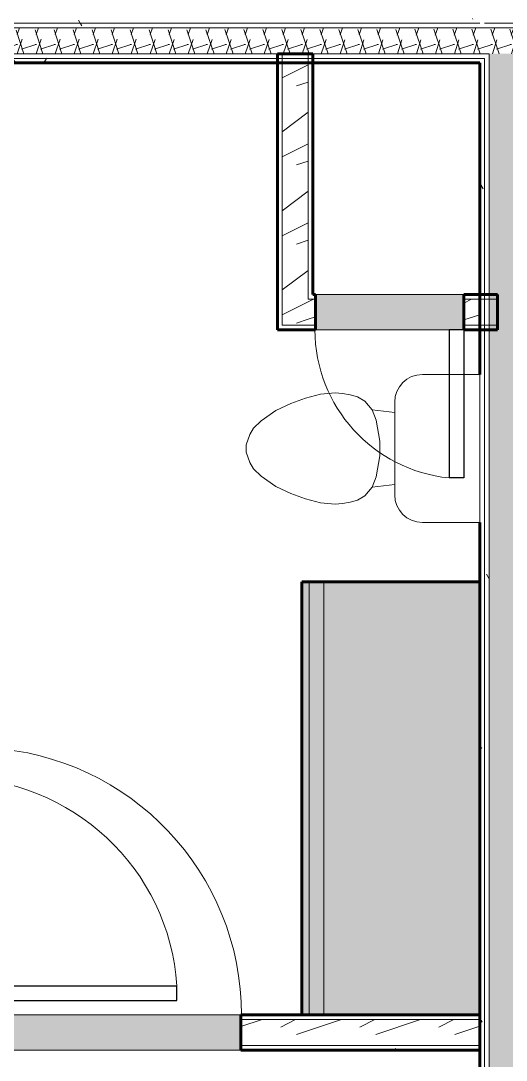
# Model space of a CAD drawing. Header units: inches. Extents: x -4061 to -1937, y 9836 to 11171.
# Drawn here: x -3403.6 to -3338.2, y 10241.6 to 10381.8 of the extents above; entities that cross this region are included whole.
import ezdxf

# ---------------------------------------------------------------- set-up
doc = ezdxf.new("R2010")
doc.units = ezdxf.units.IN
doc.header["$MEASUREMENT"] = 0
for name, color, linetype, lineweight in [('0-1', 7, 'Continuous', 5), ('0-2', 250, 'Continuous', 9), ('A-DOOR-1', 250, 'Continuous', 9), ('A-DOOR-2', 50, 'Continuous', 30), ('A-WALL', 113, 'Continuous', 18), ('A-WALL-1', 8, 'Continuous', 5), ('A-WALL-2', 10, 'Continuous', 60), ('A-WALL-3', 7, 'Continuous', 18), ('A-WALL-PATT-1', 250, 'Continuous', 9), ('A-WALL-PATT-2', 253, 'Continuous', 9), ('A-WALL-PATT-4', 111, 'Continuous', 9), ('I-WALL-2', 2, 'Continuous', 60), ('P-SANR-FIXT-2', 250, 'Continuous', 9), ('Q-CASE-1', 9, 'Continuous', 9), ('Q-CASE-2', 10, 'Continuous', 60), ('Q-CASE-3', 250, 'Continuous', 9)]:
    doc.layers.add(name, color=color, linetype=linetype, lineweight=lineweight)
pattern_1 = [(0, (-127.185, -364.175), (20.48, 5.12), [0.845, -14.515, 0.845, -14.515, -81.92]), (0, (-127.185, -364.175), (20.48, 5.12), [-30.72, 0.845, -29.875, 0.845, -14.515, -35.84]), (0, (-127.185, -364.175), (20.48, 5.12), [-76.8, 0.845, -9.395, 0.845, -24.755]), (120, (-119.505, -361.615), (-14.67405, 15.1762003), [0.845, -14.515, 0.845, -14.515, -81.92]), (120, (-119.505, -361.615), (-14.67405, 15.1762003), [-30.72, 0.845, -29.875, 0.845, -14.515, -35.84]), (120, (-119.505, -361.615), (-14.67405, 15.1762003), [-76.8, 0.845, -9.395, 0.845, -24.755]), (240, (-116.945, -351.375), (-5.80595, -20.2962003), [0.845, -14.515, 0.845, -14.515, -81.92]), (240, (-116.945, -351.375), (-5.80595, -20.2962003), [-30.72, 0.845, -29.875, 0.845, -14.515, -35.84]), (240, (-116.945, -351.375), (-5.80595, -20.2962003), [-76.8, 0.845, -9.395, 0.845, -24.755])]
pattern_2 = [(216.87, (-122.92, -353.513), (31.9871619, 21.32545714), [5.331, -47.981]), (206.565, (-116.522, -356.711), (-10.662476, -10.6620098), [11.921, -11.921]), (198.435, (-116.522, -362.043), (-21.3244936, -10.6625869), [6.744, -26.974])]
pattern_3 = [(161.57, (-126.865, -363.855), (-2.560496185, -0.000537386), [0, -18.214, 2.022, 0]), (18.43, (-127.505, -363.855), (-2.560496185, 0.000537386), [0, -18.214, 2.022, 0]), (108.43, (-126.865, -363.855), (1.27922091, -6.400876726), [6.07, -14.166]), (71.57, (-127.505, -363.855), (1.27922091, 6.400876726), [6.07, -14.166])]

# ---------------------------------------------------------------- blocks, each defined once
blk = doc.blocks.new('Single-Flush - 36_ x 84_-1372824-ENLARGED RCP - 3RD FLOOR PLAN - WEST')
at = {"layer": 'A-DOOR-1'}
blk.add_arc((18, -2.37), 36.07, 180, 266.8211, dxfattribs=at)
at = {"layer": 'A-DOOR-2'}
for p, q in [((16, -2.37), (16, -38.39)), ((18, -2.37), (16, -2.37)), ((18, -2.37), (18, -38.39)), ((18, -38.39), (16, -38.39))]:
    blk.add_line(p, q, dxfattribs=at)
blk = doc.blocks.new('Single-Flush - 30_ x 84_-1372884-ENLARGED RCP - 3RD FLOOR PLAN - WEST')
at = {"layer": 'A-DOOR-1'}
blk.add_arc((15, 2.375), 30.067, 93.81407, 180, dxfattribs=at)
at = {"layer": 'A-DOOR-2'}
for p, q in [((13, 2.375), (13, 32.375)), ((15, 32.375), (13, 32.375)), ((15, 2.375), (15, 32.375)), ((15, 2.375), (13, 2.375))]:
    blk.add_line(p, q, dxfattribs=at)
blk = doc.blocks.new('Toilet-Domestic-3D - Toilet-Domestic-3D-1372870-ENLARGED RCP - 3RD FLOOR PLAN - WEST')
at = {"layer": 'P-SANR-FIXT-2'}
for p, q in [((-2.74, 11), (-1.87, 11.5)), ((-1.87, 11.5), (-0.5, 12)), ((-0.5, 12), (0.5, 12)), ((0.5, 12), (1.87, 11.5)), ((1.87, 11.5), (2.74, 11)), ((-5.13, 8), (-3.74, 10)), ((-3.74, 10), (-2.74, 11)), ((2.74, 11), (3.74, 10)), ((3.74, 10), (5.13, 8)), ((-6.06, 6), (-5.13, 8)), ((5.13, 8), (6.06, 6)), ((-6.79, 4), (-6.06, 6)), ((6.06, 6), (6.79, 4)), ((-7.33, 1.99), (-6.79, 4)), ((6.79, 4), (7.33, 1.99)), ((-7.5, 0), (-7.33, 1.99)), ((7.33, 1.99), (7.5, 0)), ((-7.41, -1), (-7.5, 0)), ((-7.24, -2), (-7.41, -1)), ((7.41, -1), (7.24, -2)), ((7.5, 0), (7.41, -1)), ((-6.97, -3), (-7.24, -2)), ((7.24, -2), (6.97, -3)), ((-6.4, -4), (-6.97, -3)), ((-5.21, -5), (-6.4, -4)), ((6.4, -4), (5.21, -5)), ((6.97, -3), (6.4, -4)), ((-3.84, -5.5), (-5.21, -5)), ((-4.86, -8.02), (-5.21, -5)), ((-1, -6), (-3.84, -5.5)), ((3.84, -5.5), (1, -6)), ((5.21, -5), (3.84, -5.5)), ((4.86, -8.02), (5.21, -5)), ((1, -6), (-1, -6)), ((6.25, -8.02), (-6.25, -8.02)), ((-9.98, -11.75), (-9.98, -19.48)), ((9.98, -19.48), (9.98, -11.75)), ((-9.98, -19.48), (9.98, -19.48))]:
    blk.add_line(p, q, dxfattribs=at)
for centre, start, end in [((-6.25, -11.75), 90, 180), ((6.25, -11.75), 0, 90)]:
    blk.add_arc(centre, 3.73, start, end, dxfattribs=at)
blk = doc.blocks.new('OD_CW_Base Cabinet - OD_CW_Base Cabinet-1913600-ENLARGED RCP - 3RD FLOOR PLAN - WEST')
at = {"layer": 'Q-CASE-1'}
for points in [[(0.74, 0), (0.74, -1), (59.14, -1), (59.14, 0), (5.7, 0)], [(0.74, -1), (0.74, -3), (59.14, -3), (59.14, -1), (5.7, -1)], [(59.14, -3), (0.74, -3), (0.74, -24), (59.14, -24), (59.14, -4.85)]]:
    blk.add_hatch(color=256, dxfattribs=at).paths.add_polyline_path(points, flags=0)
at = {"layer": 'Q-CASE-2'}
for p, q in [((0.74, -24), (0.74, 0)), ((0.74, 0), (59.14, 0)), ((59.14, 0), (59.14, -24)), ((59.14, -24), (0.74, -24))]:
    blk.add_line(p, q, dxfattribs=at)
at = {"layer": 'Q-CASE-3'}
for p, q in [((0.74, 0), (0.74, -1)), ((59.14, 0), (0.74, 0)), ((59.14, -1), (0.74, -1)), ((0.74, -1), (0.74, -3)), ((59.14, -1), (0.74, -1)), ((59.14, -1), (59.14, 0)), ((59.14, -3), (59.14, -1)), ((0.74, -3), (0.74, -24)), ((59.14, -3), (0.74, -3)), ((59.14, -24), (59.14, -3)), ((59.14, -24), (0.74, -24))]:
    blk.add_line(p, q, dxfattribs=at)
blk = doc.blocks.new('Single-Flush - CLOSET-1720256-ENLARGED RCP - 3RD FLOOR PLAN - WEST')
at = {"layer": 'A-DOOR-1'}
blk.add_arc((10, -2.37), 20.07, 180, 264.2799, dxfattribs=at)
at = {"layer": 'A-DOOR-2'}
for p, q in [((8, -2.37), (8, -22.34)), ((10, -2.37), (8, -2.37)), ((10, -2.37), (10, -22.34)), ((10, -22.34), (8, -22.34))]:
    blk.add_line(p, q, dxfattribs=at)
blk = doc.blocks.new('CTR - 1st Phase - Unit Layouts_rvt-1-ENLARGED RCP - 3RD FLOOR PLAN - WEST')
at = {"layer": 'A-WALL-1'}
for points in [[(-3350.25, 10340.14), (-3343.86, 10340.14), (-3343.86, 10344.89), (-3363.86, 10344.89), (-3363.86, 10340.14), (-3353.18, 10340.14)], [(-3409.9, 10242.99), (-3373.9, 10242.99), (-3373.9, 10247.74), (-3409.9, 10247.74), (-3409.9, 10243.61)]]:
    blk.add_hatch(color=256, dxfattribs=at).paths.add_polyline_path(points, flags=0)
at = {"layer": 'A-WALL-PATT-1'}
h = blk.add_hatch(dxfattribs=at)
h.set_pattern_fill('FP_1', color=256, style=0, pattern_type=2)
h.set_pattern_definition(pattern_1)
h.paths.add_polyline_path([(-3470.78, 10247.11), (-3445.4, 10247.11), (-3445.4, 10247.74), (-3470.16, 10247.74)], flags=0)
h.paths.add_polyline_path([(-3441.9, 10247.11), (-3416.65, 10247.11), (-3416.65, 10247.74), (-3441.9, 10247.74)], flags=0)
h.paths.add_polyline_path([(-3413.15, 10247.11), (-3409.9, 10247.11), (-3409.9, 10247.74), (-3413.15, 10247.74)], flags=0)
h.paths.add_polyline_path([(-3341.72, 10247.11), (-3341.72, 10247.74), (-3373.9, 10247.74), (-3373.9, 10247.11), (-3350.25, 10247.11)], flags=0)
h = blk.add_hatch(dxfattribs=at)
h.set_pattern_fill('FP_1', color=256, style=0, pattern_type=2)
h.set_pattern_definition(pattern_1)
h.paths.add_polyline_path([(-3468.19, 10242.99), (-3409.9, 10242.99), (-3409.9, 10243.61), (-3468.45, 10243.61), (-3469.07, 10242.99), (-3468.45, 10242.99)], flags=0)
h.paths.add_polyline_path([(-3373.9, 10242.99), (-3341.72, 10242.99), (-3341.72, 10243.61), (-3373.9, 10243.61)], flags=0)
at = {"layer": 'A-WALL-PATT-2'}
h = blk.add_hatch(dxfattribs=at)
h.set_pattern_fill('FP_2', color=256, style=0, pattern_type=2)
h.set_pattern_definition(pattern_2)
h.paths.add_polyline_path([(-3368.36, 10340.76), (-3364.86, 10340.76), (-3364.86, 10377.39), (-3368.36, 10377.39), (-3368.36, 10341.02)], flags=0)
h = blk.add_hatch(dxfattribs=at)
h.set_pattern_fill('FP_2', color=256, style=0, pattern_type=2)
h.set_pattern_definition(pattern_2)
h.paths.add_polyline_path([(-3364.23, 10340.76), (-3363.86, 10340.76), (-3363.86, 10344.26), (-3364.86, 10344.26), (-3364.86, 10340.76)], flags=0)
h.paths.add_polyline_path([(-3343.86, 10340.76), (-3341.72, 10340.76), (-3341.72, 10344.26), (-3343.86, 10344.26), (-3343.86, 10341.79)], flags=0)
h = blk.add_hatch(dxfattribs=at)
h.set_pattern_fill('FP_2', color=256, style=0, pattern_type=2)
h.set_pattern_definition(pattern_2)
h.paths.add_polyline_path([(-3468.45, 10243.61), (-3409.9, 10243.61), (-3409.9, 10247.11), (-3469.9, 10247.11), (-3473.4, 10243.61), (-3469.9, 10243.61)], flags=0)
h.paths.add_polyline_path([(-3341.72, 10243.61), (-3341.72, 10247.11), (-3373.9, 10247.11), (-3373.9, 10243.61), (-3350.25, 10243.61)], flags=0)
at = {"layer": 'A-WALL-2'}
for p, q in [((-3368.98, 10340.14), (-3368.98, 10377.39)), ((-3368.98, 10377.39), (-3364.23, 10377.39)), ((-3364.23, 10377.39), (-3364.23, 10344.89)), ((-3364.23, 10344.89), (-3363.86, 10344.89)), ((-3363.86, 10344.89), (-3363.86, 10340.14)), ((-3343.86, 10344.89), (-3339.35, 10344.89)), ((-3343.86, 10340.14), (-3343.86, 10344.89)), ((-3339.35, 10344.89), (-3339.35, 10340.14)), ((-3368.36, 10340.14), (-3368.98, 10340.14)), ((-3364.23, 10340.14), (-3368.36, 10340.14)), ((-3363.86, 10340.14), (-3364.23, 10340.14)), ((-3339.35, 10340.14), (-3343.86, 10340.14)), ((-3373.9, 10247.74), (-3365.72, 10247.74)), ((-3373.9, 10242.99), (-3373.9, 10247.74)), ((-3341.72, 10247.74), (-3341.72, 10242.99)), ((-3341.72, 10242.99), (-3373.9, 10242.99))]:
    blk.add_line(p, q, dxfattribs=at)
at = {"layer": 'A-WALL-3'}
for p, q in [((-3368.36, 10377.39), (-3368.36, 10340.76)), ((-3364.86, 10377.39), (-3364.86, 10344.26)), ((-3364.86, 10344.26), (-3364.23, 10344.26)), ((-3363.86, 10344.26), (-3364.23, 10344.26)), ((-3343.86, 10344.89), (-3363.86, 10344.89)), ((-3339.35, 10344.26), (-3343.86, 10344.26)), ((-3368.36, 10340.76), (-3364.86, 10340.76)), ((-3364.86, 10340.76), (-3364.23, 10340.76)), ((-3363.86, 10340.76), (-3364.23, 10340.76)), ((-3363.86, 10340.14), (-3343.86, 10340.14)), ((-3339.35, 10340.76), (-3343.86, 10340.76)), ((-3373.9, 10247.74), (-3409.9, 10247.74)), ((-3341.72, 10247.11), (-3373.9, 10247.11)), ((-3409.9, 10242.99), (-3373.9, 10242.99)), ((-3341.72, 10243.61), (-3373.9, 10243.61))]:
    blk.add_line(p, q, dxfattribs=at)
at = {"layer": '0-2'}
blk.add_blockref('Single-Flush - CLOSET-1720256-ENLARGED RCP - 3RD FLOOR PLAN - WEST', (-3353.86, 10342.51), dxfattribs=at)
for name, p, rotation in [('Toilet-Domestic-3D - Toilet-Domestic-3D-1372870-ENLARGED RCP - 3RD FLOOR PLAN - WEST', (-3361.2, 10324.14), 89.99999999996913), ('OD_CW_Base Cabinet - OD_CW_Base Cabinet-1913600-ENLARGED RCP - 3RD FLOOR PLAN - WEST', (-3365.72, 10247), 90.0000000000278), ('Single-Flush - 36_ x 84_-1372824-ENLARGED RCP - 3RD FLOOR PLAN - WEST', (-3391.9, 10245.36), 180), ('Single-Flush - 30_ x 84_-1372884-ENLARGED RCP - 3RD FLOOR PLAN - WEST', (-3414.9, 10264.66), 269.9999999999993)]:
    blk.add_blockref(name, p, dxfattribs=dict(at, rotation=rotation))

msp = doc.modelspace()

# ---------------------------------------------------------------- hatches: boundary and pattern name
at = {"layer": 'A-WALL-PATT-4'}
h = msp.add_hatch(dxfattribs=at)
h.set_pattern_fill('FP_1', color=256, style=0, pattern_type=2)
h.set_pattern_definition(pattern_1)
h.paths.add_polyline_path([(-3411.56, 10381.51), (-3341.72, 10381.51), (-3341.72, 10382.14), (-3418.52, 10382.14), (-3418.52, 10381.51), (-3415.17, 10381.51)], flags=0)
h = msp.add_hatch(dxfattribs=at)
h.set_pattern_fill('FP_1', color=256, style=0, pattern_type=2)
h.set_pattern_definition(pattern_1)
h.paths.add_polyline_path([(-3227.61, 10381.51), (-3201.32, 10381.51), (-3201.32, 10382.14), (-3341.72, 10382.14), (-3341.72, 10381.51), (-3258.27, 10381.51)], flags=0)
h = msp.add_hatch(dxfattribs=at)
h.set_pattern_fill('FP_1', color=256, style=0, pattern_type=2)
h.set_pattern_definition(pattern_1)
h.paths.add_polyline_path([(-3417.9, 10380.89), (-3341.1, 10380.89), (-3341.1, 10381.51), (-3417.9, 10381.51)], flags=0)
h = msp.add_hatch(dxfattribs=at)
h.set_pattern_fill('FP_4', color=256, style=0, pattern_type=2)
h.set_pattern_definition(pattern_3)
h.paths.add_polyline_path([(-3340.47, 10377.39), (-3340.47, 10380.89), (-3417.27, 10380.89), (-3417.27, 10377.39), (-3341.1, 10377.39)], flags=0)
h = msp.add_hatch(dxfattribs=at)
h.set_pattern_fill('FP_1', color=256, style=0, pattern_type=2)
h.set_pattern_definition(pattern_1)
h.paths.add_polyline_path([(-3201.95, 10380.89), (-3201.95, 10381.51), (-3341.1, 10381.51), (-3341.1, 10380.89), (-3202.57, 10380.89)], flags=0)
h = msp.add_hatch(dxfattribs=at)
h.set_pattern_fill('FP_4', color=256, style=0, pattern_type=2)
h.set_pattern_definition(pattern_3)
h.paths.add_polyline_path([(-3258.27, 10377.39), (-3202.57, 10377.39), (-3202.57, 10380.89), (-3340.47, 10380.89), (-3340.47, 10377.39), (-3265.72, 10377.39)], flags=0)
h = msp.add_hatch(dxfattribs=at)
h.set_pattern_fill('FP_1', color=256, style=0, pattern_type=2)
h.set_pattern_definition(pattern_1)
h.paths.add_polyline_path([(-3341.1, 10376.76), (-3341.1, 10377.39), (-3364.86, 10377.39), (-3364.86, 10376.76), (-3341.1, 10376.76)], flags=0)
h.paths.add_polyline_path([(-3413.69, 10376.76), (-3409.11, 10376.76), (-3409.11, 10377.39), (-3413.77, 10377.39), (-3413.77, 10376.76)], flags=0)
h.paths.add_polyline_path([(-3405.61, 10376.76), (-3368.36, 10376.76), (-3368.36, 10377.39), (-3405.61, 10377.39), (-3405.61, 10376.83)], flags=0)
h = msp.add_hatch(dxfattribs=at)
h.set_pattern_fill('FP_1', color=256, style=0, pattern_type=2)
h.set_pattern_definition(pattern_1)
h.paths.add_polyline_path([(-3413.15, 10376.14), (-3409.11, 10376.14), (-3409.11, 10376.76), (-3413.15, 10376.76), (-3413.15, 10376.64)], flags=0)
h.paths.add_polyline_path([(-3350.25, 10376.14), (-3341.72, 10376.14), (-3341.72, 10376.76), (-3364.86, 10376.76), (-3364.86, 10376.14), (-3361.17, 10376.14)], flags=0)
h.paths.add_polyline_path([(-3405.61, 10376.14), (-3368.36, 10376.14), (-3368.36, 10376.76), (-3405.61, 10376.76), (-3405.61, 10376.2)], flags=0)
h = msp.add_hatch(dxfattribs=at)
h.set_pattern_fill('FP_1', color=256, style=0, pattern_type=2)
h.set_pattern_definition(pattern_1)
h.paths.add_polyline_path([(-3341.72, 9988.81), (-3341.1, 9988.81), (-3341.1, 10376.76), (-3341.72, 10376.76), (-3341.72, 9989.06)], flags=0)
h = msp.add_hatch(dxfattribs=at)
h.set_pattern_fill('FP_1', color=256, style=0, pattern_type=2)
h.set_pattern_definition(pattern_1)
h.paths.add_polyline_path([(-3340.47, 9988.81), (-3340.47, 10377.39), (-3341.1, 10377.39), (-3341.1, 9988.81)], flags=0)
h = msp.add_hatch(dxfattribs=at)
h.set_pattern_fill('FP_4', color=256, style=0, pattern_type=2)
h.set_pattern_definition(pattern_3)
h.paths.add_polyline_path([(-3340.47, 9988.81), (-3336.97, 9988.81), (-3336.97, 10377.39), (-3340.47, 10377.39), (-3340.47, 9989.06)], flags=0)

# ---------------------------------------------------------------- linework, layer by layer
at = {"layer": 'A-WALL'}
for p, q in [((-3417.9, 10381.51), (-3341.72, 10381.51)), ((-3417.27, 10380.89), (-3340.47, 10380.89)), ((-3201.95, 10381.51), (-3341.1, 10381.51)), ((-3202.57, 10380.89), (-3340.47, 10380.89)), ((-3413.77, 10377.39), (-3340.47, 10377.39)), ((-3413.15, 10376.76), (-3341.1, 10376.76)), ((-3341.1, 9988.81), (-3341.1, 10376.76)), ((-3340.47, 9988.81), (-3340.47, 10377.39))]:
    msp.add_line(p, q, dxfattribs=at)
at = {"layer": 'I-WALL-2'}
for p, q in [((-3341.72, 10376.14), (-3412.52, 10376.14)), ((-3341.72, 10334.12), (-3341.72, 10376.14)), ((-3341.72, 10306.14), (-3341.72, 10314.16)), ((-3341.72, 9988.81), (-3341.72, 10247.74))]:
    msp.add_line(p, q, dxfattribs=at)

# ---------------------------------------------------------------- block references
at = {"layer": '0-1'}
msp.add_blockref('CTR - 1st Phase - Unit Layouts_rvt-1-ENLARGED RCP - 3RD FLOOR PLAN - WEST', (0, 0), dxfattribs=at)

doc.saveas('drawing.dxf')
